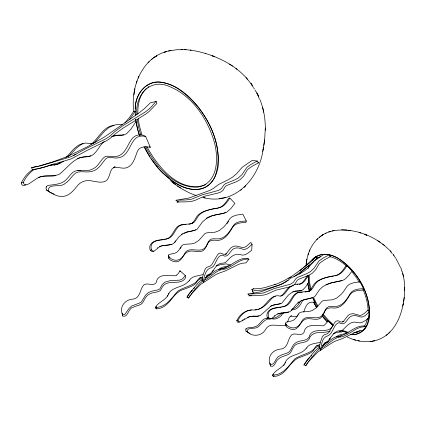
<?xml version="1.0" encoding="UTF-8"?>
<svg xmlns="http://www.w3.org/2000/svg" width="426" height="426" viewBox="0 0 426 426"><rect width="100%" height="100%" fill="white"/><g stroke="black" fill="none" stroke-linecap="round" stroke-linejoin="round"><path stroke-width="0.64" d="M252.085 244.29L251.691 250.371C248.859 252.224 246.015 255.318 242.383 255.126C239.604 254.333 236.526 254.002 233.821 255.238C230.572 256.654 228.48 259.604 225.982 261.969C224.23 263.758 221.525 262.677 219.491 263.806C214.448 265.899 213.575 272.949 208.362 274.568C206.663 273.977 202.685 285.367 203.234 281.826C204.533 276.394 205.13 268.811 211.818 267.56C216.514 264.551 216.435 255.254 222.66 255.115C228.075 259.21 229.955 250.232 233.991 248.576C237.074 247.043 240.466 248.433 243.475 249.444C247.037 249.684 249.609 246.388 252.085 244.29L250.781 242.447L246.159 246.489L243.337 247.735L236.531 246.031L233.677 246.196L230.754 247.985L225.918 254.04L223.954 254.386L220.231 253.012L218.751 253.555L217.42 255.02L211.674 264.828L210.199 266.058L206.823 267.294L205.225 268.939L203.426 273.859L202.036 279.775L202.126 280.846M319.298 348.495L319.212 347.424L320.602 341.514L322.397 336.588L324 334.948L327.376 333.707L328.851 332.482L334.596 322.668L335.928 321.209L338.031 320.725L341.125 322.035L342.238 322.061L343.894 320.853L347.925 315.639L349.741 314.281L353.032 313.611L359.565 315.362L360.998 315.293L364.203 313.52L367.957 310.096L369.262 311.944L368.868 318.02L364.896 320.869L361.536 322.62L359.997 322.855L354.203 322.061L350.997 322.887L347.797 324.969L342.563 330.07L341.162 330.661L337.637 331.098L335.289 332.28L333.175 334.309L327.898 341.056L324.298 343.218L320.411 350.3M263.135 149.318L264.652 139.84L265.313 128.002M403.065 304.611C405.291 293.578 405.509 281.9 402.043 271.09M265.302 130.281C265.547 119.903 263.907 109.434 260.036 99.775M404.689 290.346L404.695 287.507M309.18 275.239L309.436 281.602L310.991 289.68M124.813 122.901L129.216 117.853L133.429 111.793L135.489 111.277L135.473 115.505M299.084 284.382C303.083 283.466 304.862 278.987 307.205 276.053L308.499 275.728L308.759 282.278L305.703 286.842L302.987 289.76L301.028 290.628L294.872 291.214L291.602 292.609L288.082 295.431L281.836 303.163L280.414 303.802L273.907 304.899L270.601 306.443L260.382 315.474L258.034 316.177L252.884 316.097L248.992 316.944L239.929 321.965L238.698 321.902L238.012 320.411C240.509 315.086 245.397 310.527 251.425 309.872C260.323 311.06 266.191 305.17 271.399 298.86C273.535 296.491 276.751 294.893 279.909 296.091C285.495 295.974 286.852 288.524 291.453 286.197M308.499 275.185L308.712 282.097L310.181 289.92M135.388 109.045C134.904 95.174 145.681 79.822 160.9 82.293C176.486 84.263 189.053 95.515 198.516 107.325C209.885 122.198 217.99 140.319 218.41 159.244C219.278 172.051 212.537 188.138 198.149 189.309M202.137 278.529C199.533 279.019 197.206 280.505 196.173 283.018C192.941 286.432 188.058 287.459 183.899 289.318C171.923 292.406 170.054 308.259 156.374 308.839L155.394 307.939L156.134 306.603M319.308 346.178C316.71 346.668 314.383 348.154 313.35 350.667C310.117 354.081 305.234 355.114 301.075 356.972C289.1 360.055 287.23 375.913 273.545 376.493L272.661 375.838L272.784 374.885M171.018 50.508C143.035 54.917 130.063 86.26 133.876 111.788M306.07 265.414C306.89 252.261 313.642 238.555 326.183 233.038M133.918 94.934L134.882 88.714M306.209 263.848L306.933 259.184M263.891 145.261L264.652 139.84M403.635 301.571L404.205 297.508M369.262 311.944C366.642 314.116 363.511 318.249 359.645 316.779C356.482 315.442 352.265 314.686 349.554 317.349C345.997 320.751 344.719 326.348 338.99 322.62C333.084 324.5 333.467 333.547 327.653 335.901C321.523 337.435 321.721 345.39 320.347 350.305M155.394 307.939L155.474 307.465M272.571 375.594L272.651 375.114M205.135 197.914L202.973 197.488C234.486 206.115 259.285 178.59 263.119 149.382M347.163 336.934C358.452 342.547 372.819 343.915 383.842 336.929C394.977 330.012 400.632 317.082 403.055 304.659M262.73 151.31L263.534 147.359M402.762 306.102L403.363 303.142M46.402 189.911C51.498 193.164 57.02 197.201 63.437 196.386C69.39 195.678 73.325 190.624 76.962 186.391C80.381 181.497 86.569 179.532 92.288 181.018C97.453 181.833 105.371 184.234 108.268 178.079C110.217 174.633 109.956 169.537 113.801 167.471C118.268 166.651 122.848 169.346 127.246 167.562C133.578 164.841 135.042 157.141 137.412 151.368C139.313 146.246 145.921 146.549 150.325 147.284L145.708 136.538L143.557 135.303C128.205 131.693 130.074 150.921 119.014 155.65C114.716 158.078 109.951 155.57 105.499 156.385C100.637 159.361 98.928 165.767 93.699 168.462C88.704 171.758 82.628 170.304 77.063 170.634C72.345 171.098 69.976 175.709 67.02 178.787C62.516 184.341 55.076 184.41 48.601 185.358C46.354 185.582 45.433 188.042 46.402 189.911L49.57 192.067L54.15 194.16M267.491 318.169C261.399 317.956 260.089 326.156 254.279 326.976C251.942 328.222 244.524 326.369 245.893 331.055L250.03 333.515M367.542 318.344L366.056 323.307L364.502 326.236M308.115 268.385L309.191 264.988M168.685 258.401L169.133 256.963L168.531 255.525L168.76 254.572L175.038 253.135L177.03 252.096L178.947 250.057L181.46 246.052L182.892 244.891L184.921 244.29L191.455 243.88L194.751 243.038L198.905 240.339L205.05 233.437L207.292 232.74L215.082 232.197L219.326 230.546L223.804 226.914L226.068 224.31L230.146 218.32L232.388 216.568L236.308 215.162L242.799 214.14L246.324 221.014L245.813 222.484C240.882 222.574 234.524 223.086 232.122 228.198C228.805 233.72 224.294 240.61 217.036 240.413C213.341 239.843 208.548 239.95 207.334 244.37C206.056 246.899 204.895 249.924 202.116 251.143C197.728 252.767 193.042 250.067 188.59 251.404C183.883 252.985 182.802 258.774 178.728 261.223C175.315 263.295 167.178 259.951 168.494 255.77M285.862 326.055L286.304 324.612L285.708 323.174L285.937 322.221L292.209 320.789L294.206 319.745L296.123 317.711L298.631 313.701L300.069 312.54L302.098 311.938L308.632 311.528L311.928 310.692L316.081 307.993L322.226 301.086L324.468 300.389L332.259 299.845L336.503 298.2L340.981 294.563L343.244 291.959L347.323 285.974L349.565 284.217L353.484 282.811L359.975 281.788L363.5 288.668L362.989 290.133C358.058 290.228 351.7 290.734 349.299 295.846C345.981 301.368 341.471 308.259 334.213 308.067C330.517 307.492 325.725 307.599 324.505 312.018C323.233 314.548 322.072 317.578 319.292 318.792C314.905 320.416 310.213 317.721 305.767 319.058C301.06 320.64 299.979 326.428 295.905 328.877C292.492 330.943 284.355 327.599 285.67 323.419M308.302 267.869L308.861 266.048M136.975 80.999L136.325 83.017M308.504 253.401L308.019 254.918M156.374 308.839L156.848 307.428C166.667 306.438 171.848 297.827 177.69 291.251C183.159 287.529 189.996 286.448 195.433 282.662C197.526 281.085 198.165 278.05 201.061 277.438L199.576 278.21M273.545 376.493L274.019 375.082C283.844 374.092 289.02 365.476 294.867 358.9C300.335 355.178 307.173 354.097 312.609 350.31C314.702 348.734 315.336 345.704 318.233 345.087L316.752 345.859M287.518 322.093L289.27 317.445L291.586 315.623M138.823 76.297L138.061 78.139M309.888 249.881L309.313 251.26M188.771 297.545L188.58 298.173L193.1 291.613L199.9 283.365L202.441 281.107M305.948 365.199L305.756 365.822L310.277 359.267L317.077 351.019L319.612 348.756M302.636 300.548C300.639 305.032 297.119 310.352 291.517 309.808M104.184 141.48C97.996 146.469 95.525 157.833 85.695 156.608C73.879 157.141 67.478 168.19 58.905 174.538C51.141 177.125 41.918 173.755 35.033 179.799C32.147 181.055 24.665 188.761 23.297 182.392C25.837 177.211 29.527 172.471 34.41 169.319M25.901 184.783C24.144 186.114 21.231 185.56 21.3 182.972C23.92 177.456 27.898 172.434 33.212 169.303M239.646 321.912L237.713 322.322L236.755 320.778C239.343 314.947 244.939 310.25 251.494 310.064M285.074 363.144L285.383 362.542M167.525 296.208L167.897 295.495M122.182 313.099L122.741 315.985C128.045 318.201 128.231 307.732 133.354 307.194C136.315 305.554 140.282 305.618 142.572 302.859C144.654 299.616 145.91 295.436 149.835 293.871C153.115 292.082 157.253 292.683 160.352 290.596C161.997 287.63 163.456 284.014 167.264 283.247C173.339 281.027 182.211 284.589 185.752 277.374L185.305 275.526L179.948 270.739L178.627 273.114L176.684 275.084M303.781 311.944C305.538 306.475 307.742 300.239 315.016 302.7L312.913 298.056L317.306 306.922M334.799 275.814C339.927 274.871 343.138 270.148 345.694 266.032L346.998 265.691L352.068 270.995L349.187 274.919L345.699 278.54L344.043 279.738L341.37 280.851L331.449 282.837L325.65 285.042L322.546 286.916L319.606 289.595L315.107 296.166L313.483 297.423L303.93 299.861L300.479 301.251C298.791 304.297 296.645 307.577 293.131 308.669M227.878 222.329L228.501 221.302M180.182 248.555L180.496 248.038M297.359 316.209L297.673 315.693M189.032 297.076L189.575 296.23M306.209 364.725L307.609 362.712M229.822 198.037C227.106 202.43 223.554 207.371 218 208.005C212.095 208.974 205.886 210.007 200.886 213.517C197.515 215.694 196.636 219.907 193.809 222.537C191.034 224.518 187.387 223.879 184.213 224.427C175.022 224.342 175.437 236.595 167.599 238.693C161.252 240.142 148.52 239.625 151.459 249.908L152.977 251.148L154.047 251.212L159.26 247.048L161.608 245.893L172.354 244.226L174.543 242.511L179.117 236.68L182.28 234.151L186.753 232.213L194.677 230.386L197.174 229.215L202.43 221.941L206.701 218.384L212.121 215.844L216.754 214.539L224.193 213.202L226.866 212.084L231.03 208.42L234.891 203.346L229.822 198.037L228.517 198.378C226.052 202.302 223.102 206.764 218.325 208M346.998 265.691C344.283 270.079 340.731 275.02 335.177 275.654C329.271 276.628 323.062 277.661 318.062 281.165C314.686 283.349 313.813 287.555 310.985 290.191C308.211 292.167 304.563 291.528 301.39 292.076C292.199 291.996 292.614 304.244 284.776 306.342C278.423 307.796 265.696 307.274 268.636 317.556L270.153 318.802L271.224 318.861L276.437 314.702L278.785 313.541L289.531 311.88L291.719 310.16L296.288 304.329L300.479 301.251M185.305 275.526L182.647 278.753L180.012 280.09L169.926 280.713L164.926 282.161L162.247 284.531L159.766 288.998L158.003 289.845L151.512 291.262L148.413 292.571L145.687 294.936L141.411 301.88L139.323 303.104L131.719 306.001L128.993 308.461L125.079 314.138L123.913 314.676L122.251 313.994C119.307 306.805 125.063 299.707 132.427 299.174C140.884 298.525 139.43 289.046 144.105 284.706C147.801 282.422 153.451 286.693 156.188 282.608C157.567 273.316 168.11 275.505 174.862 275.824A7.551 4.505 20.8 0 0 176.689 275.084M168.627 294.121L168.989 293.535M283.743 365.449L284.27 364.624M227.053 223.618L227.601 222.755M192.264 290.159L188.404 294.59L186.987 297.252L189.618 293.285L197.861 283.301L199.986 281.107L202.542 279.536M309.441 357.813C308.36 357.19 299.739 371.669 306.246 361.717C310.543 356.77 313.941 350.518 319.718 347.185M205.556 277.896C211.264 274.781 215.588 268.662 222.564 268.561C231.393 266.309 237.862 257.613 247.474 258.332L248.917 259.168L246.02 262.858L242.25 263.257L238.88 264.248L225.295 270.941L217.729 273.604L215.29 274.935L200.79 284.286L191.061 294.275M322.732 345.55C328.441 342.429 332.765 336.311 339.74 336.21C348.569 333.957 355.034 325.262 364.651 325.986L366.094 326.817L363.192 330.512L359.427 330.911L356.056 331.897L342.472 338.595L334.905 341.258L332.466 342.584L317.966 351.935L308.238 361.924M46.173 187.089L46.668 186.359M245.738 329.181L246.068 328.691M212.089 271.815L213.176 270.345M329.266 339.469L330.352 337.994M135.489 111.277L129.547 119.424M308.499 275.728L304.547 281.112L301.97 283.514L300.437 284.051L297.311 284.051L294.244 284.696M332.631 326.209C327.69 334.463 315.506 326.795 310 334.527C308.36 342.52 300.048 339.085 295.085 343.313C291.895 345.481 291.682 349.879 288.737 352.211C285.905 354.054 282.284 354.097 279.472 356.003C275.318 357.105 274.85 366.456 270.004 363.99C267.059 356.802 272.816 349.703 280.18 349.171C288.636 348.521 287.183 339.043 291.858 334.703C295.553 332.418 301.203 336.689 303.94 332.61C305.32 323.313 315.863 325.501 322.615 325.826A7.551 4.505 20.8 0 0 324.442 325.081L326.38 323.11L327.7 320.735L333.057 325.523M189.836 295.857L190.438 295.058M282.885 313.573L283.46 312.79M281.352 312.94C279.286 315.89 276.069 318.211 272.358 318.259M174.543 242.511L175.821 240.876M291.719 310.16L292.997 308.525M294.132 276.698L312.956 262.357L316.779 258.252L316.332 256.415L311.422 261.569L298.392 271.458L292.13 276.053L284.302 280.526L277.635 283.647L264.903 287.582L260.222 288.508L252.959 288.95L251.947 289.382L252.549 290.468M156.177 101.393L150.58 107.618L145.916 111.559L122.454 126.005L115.382 131.165L109.184 136.703L105.765 138.876L86.68 148.264L71.169 156.688L40.896 165.767L31.599 167.626L32.387 169.766L38.431 168.68L45.039 166.891L71.339 158.829L88.012 149.947L106.378 140.846L109.935 138.572L115.755 133.471L123.109 128.114L145.388 114.322L148.807 111.782L156.917 103.401L156.177 101.393L150.33 102.858L144.638 108.444L138.636 113.231L104.264 137.113L87.069 146.933L67.505 156.507L52.622 161.923L39.368 165.916M312.088 260.068C328.76 243.486 351.599 266.484 359.991 281.011C369.012 295.548 378.442 328.984 354.512 334.564M189.479 280.196C192.339 275.563 198.324 276.24 202.835 274.509M306.656 347.85C309.516 343.212 315.501 343.888 320.011 342.158M281.762 314.984L279.642 317.04L277.076 318.446A15.874 13.275 79.8 0 1 273.934 319.069C265.696 317.221 263.582 321.987 258.31 326.747C255.632 329.788 246.308 326.257 247.426 331.939C252.852 337.296 262.001 336.082 265.68 329.33C270.068 321.369 279.28 327.669 285.638 324.974M180.928 247.447L181.295 247.043M298.104 315.096L298.472 314.692M272.933 374.667L273.311 374.252M218.863 269.525C221.472 266.58 225.908 266.681 229.412 265.67M336.039 337.174C338.792 334.106 343.478 334.298 347.147 333.207M68.293 156.63L76.44 148.088L81.542 144.18L85.573 143.035L92.059 143.732L94.716 142.497L104.583 131.16L109.04 127.438L114.69 124.988L117.682 124.525L122.656 124.52M312.146 259.94C316.518 254.418 324.41 253.246 330.848 255.35M65.939 157.503C71.206 152.599 75.397 144.994 83.017 143.605M193.814 288.567L194.597 287.774M310.991 356.216L311.768 355.422M146.294 88.539C139.467 94.902 137.593 104.775 137.875 113.731M149.1 61.568L148.062 62.611M317.594 238.837L316.811 239.62M244.071 187.429L245.733 185.816M388.778 333.18L390.024 331.971M188.473 281.272C183.318 287.672 172.738 286.442 168.611 293.658C166.635 299.947 158.983 301.651 155.868 306.645L156.848 307.428M305.65 348.921C300.49 355.321 289.914 354.097 285.787 361.307C283.807 367.601 276.154 369.299 273.045 374.294L274.019 375.082M189 224.204C193.574 224.065 194.858 219.15 197.174 216.142C200.95 211.568 207.148 210.247 212.649 209.022M307.87 291.48L310.192 290.106L314.351 283.796L317.279 281.112L322.679 278.529L329.207 276.809M299.169 274.051L307.535 266.341M299.877 270.792L314.037 258.034L316.332 256.415M386.233 335.305L387.378 334.399M240.674 190.268L241.414 189.682M290.047 286.554C286.192 289.025 284.515 293.754 280.723 296.219M157.269 247.937L157.62 247.671M274.445 315.586L274.791 315.32M321.22 235.866L323.297 234.529L319.271 237.341M151.336 59.571L153.115 58.224M91.995 143.514C99.136 137.337 103.513 126.538 114.046 125.26M63.511 161.129C59.688 164.441 54.523 165.219 49.634 165.229M147.838 87.287L148.823 86.627M316.646 258.119L317.386 257.623M60.343 162.519L57.553 164.116L54.251 165.134M288.743 278.38L289.163 278.109M242.096 320.432L243.241 319.686M316.294 258.561L316.779 258.252M297.753 302.481L298.69 301.88M153.648 251.127L151.997 251.532L150.218 250.232C147.742 243.773 154.649 239.923 160.149 240.131M270.824 318.776L269.168 319.18L267.395 317.881C265.009 311.715 271.367 307.694 276.772 307.865M253.859 293.019L252.964 292.417L252.421 291.341L254.54 290.623L263.055 290L278.173 285.42A15.874 2.199 -31.3 0 0 280.462 284.504L285.755 281.767M192.009 223.235L193.787 222.164L192.616 222.83M309.185 290.883L310.964 289.813M360.231 330.624L357.584 332.024L353.314 333.031M289.573 277.848L290.234 277.459M113.801 167.471L115.095 166.71L113.204 167.817M244.316 319.01L244.78 318.739M287.454 280.803L288.365 280.281M309.787 290.484L310.57 290.037M225.918 254.04L226.627 253.64L225.503 254.226M291.885 285.883L293.258 285.106M343.095 321.694L343.803 321.295L342.68 321.875M73.799 155.442L76.036 154.201M316.843 258.188L320.773 256.527M301.379 290.383C298.653 291.682 295.372 290.425 292.614 291.869M225.924 212.27C220.338 215.018 213.618 214.23 208.08 217.324M195.001 230.146L195.667 229.79M330.155 330.997C323.739 333.973 314.239 329.964 309.899 337.206C307.913 345.081 296.507 340.438 293.253 347.637C291.703 349.959 291.043 353.159 288.333 354.485C285.026 356.029 281.085 356.413 278.375 359.081C275.484 360.652 274.717 368.304 270.494 365.982L269.935 363.096M181.513 234.231L182.477 233.73M257.245 161.012L250.696 164.596L246.872 167.381L242.069 174.49L238.448 177.898L235.04 179.799L225.263 183.771L223.639 185.241L221.499 188.564L218.671 190.374L202.212 194.815L191.673 199.144L186.253 199.911L175.725 200.289L188.633 198.101L209.975 190.379L213.655 188.223L218.586 184.501L228.613 179.543L232.617 177.094L236.398 173.883L242.181 167.301L252.165 160.453L257.245 161.012L258.523 162.854L252.815 165.842L248.278 168.952L246.926 170.491L243.736 176.002L240.36 179.484L236.734 181.588L226.344 185.656L224.901 187.057L223.022 190.353L221.115 191.86L217.99 193.063L203.91 196.391L195.177 200.316L192.291 201.2L186.923 201.828L176.95 202.015L178.829 201.748M329.165 254.791L322.615 258.374L318.792 261.159L313.994 268.268L310.368 271.676L306.96 273.577L297.183 277.55L295.559 279.019L293.418 282.342L290.591 284.153L274.131 288.594L263.593 292.923L258.172 293.69L247.644 294.068L260.552 291.879L281.895 284.158L285.574 282.001L290.505 278.279L300.532 273.322L304.537 270.872L308.317 267.661L314.1 261.079L324.09 254.231L329.165 254.791L330.448 256.633L324.734 259.62L320.198 262.73L318.845 264.274L315.655 269.78L312.279 273.263L308.653 275.366L298.264 279.435L296.821 280.835L294.941 284.131L293.035 285.638L289.914 286.842L275.83 290.17L267.097 294.094L264.211 294.978L258.848 295.607L248.869 295.793L251.415 295.442M206.493 218.112L207.547 217.59M204.831 279.909C211.701 276.767 216.467 269.418 224.507 269.237C233.113 266.926 239.439 258.22 248.917 259.168M322.008 347.563C328.877 344.416 333.643 337.067 341.684 336.891C350.289 334.575 356.615 325.869 366.094 326.817M204.56 185.14L205.939 184.463M171.587 244.338C167.791 246.132 163.275 244.615 159.489 246.59M288.764 311.992C285.282 313.669 281.197 312.423 277.619 313.85M200.098 277.997L202.43 277.129M317.269 345.651L319.606 344.783M220.125 269.466L220.652 269.211M270.18 306.305L271.772 305.543M123.748 134.824C119.919 136.421 115.499 134.808 111.623 136.506M290.809 277.161L291.107 277.028M325.485 233.363L328.872 231.93L334.016 230.546M90.781 155.719C86.627 157.583 81.76 156.63 77.575 158.541M280.409 303.653L272.225 305.389M259.029 315.879C255.323 317.375 251.063 315.426 247.405 317.413M312.178 297.801L306.369 299.265M342.057 280.484L331.54 282.789L325.949 284.669M31.599 167.626L38.223 166.188M337.829 336.859L341.114 335.81M211.323 274.238L206.519 275.92M328.499 341.886L324.633 343.276M183.899 233.129L186.945 232.133M301.075 300.777L304.121 299.782M258.396 309.345C265.595 307.039 268.108 297.79 275.531 296.038M216.152 265.856L220.466 264.722L226.211 263.854L230.679 265.105M333.329 333.51L337.637 332.371L343.388 331.503L347.85 332.754M275.515 284.36L274.413 284.706M90.647 144.11L91.281 143.887M204.102 185.363C178.59 192.706 157.487 166.396 146.863 146.56M358.346 331.795L354.858 332.663M38.255 177.626C43.803 174.724 50.108 177.104 55.865 175.571M52.595 164.441L54.208 163.882M52.063 164.628L43.617 167.317M112.097 136.474L117.624 135.164L124.222 134.866L126.714 133.615L131.038 128.966L135.905 121.698L135.665 119.259M165.208 52.015L164.148 52.35L166.768 51.525M207.473 276.985L205.529 277.576M324.644 344.639L322.706 345.225M194.299 230.439L189.192 231.611M166.135 239.082C174.149 237.255 173.531 224.8 182.674 224.816M221.77 268.774L226.052 267.677M32.387 169.766L34.346 169.394M21.3 182.972L23.297 182.392M236.755 320.778L238.012 320.411M42.371 167.663L37.839 168.755M150.218 250.232L151.459 249.908M267.395 317.881L268.636 317.556M282.544 306.933C291.885 305.107 290.809 290.724 302.236 292.209M168.563 51.024L176.492 49.73L186.135 49.688M164.101 239.55L165.373 239.279M332.184 230.935C353.601 226.957 376.712 236.233 391.302 252.027M225.418 197.51L219.161 198.585M374.795 340.736L370.103 341.54M253.294 288.855L253.869 288.764M307.183 291.666L305.037 291.991M37.051 168.914L35.038 169.276M217.622 208.16L215.338 208.559M213.197 208.926L214.837 208.639M329.825 276.676L331.465 276.383M290.724 316.129L296.592 316.577M280.196 307.375L281.272 307.199M332.014 276.288L333.515 276.053M257.144 309.638L255.115 309.867M163.02 239.726L160.804 240.04M277.326 307.78L279.28 307.513M183.468 224.71L186.087 224.486M246.324 221.014C241.814 221.259 236.212 221.424 233.384 225.535C230.173 230.572 226.898 236.584 220.812 238.448C217.713 239.444 214.411 238.304 211.291 239.087C207.835 240.493 207.515 244.87 205.279 247.447C199.927 254.04 188.936 245.216 184.501 253.758C181.497 260.595 174.575 262.682 169.133 256.963M363.5 288.668C358.99 288.908 353.388 289.073 350.561 293.189C347.35 298.221 344.075 304.239 337.988 306.097C334.889 307.093 331.588 305.953 328.467 306.741C325.011 308.147 324.692 312.519 322.455 315.096C317.104 321.689 306.113 312.87 301.677 321.406C298.674 328.244 291.746 330.331 286.304 324.612M197.526 189.394C190.949 189.895 184.453 187.823 178.686 184.809M353.889 334.65L350.854 334.655M77.798 170.57L80.61 170.565M266.777 318.19L268.023 318.19M181.039 49.507L182.482 49.533M341.535 229.8L347.281 230.077M297.055 284.328L297.747 284.366M145.708 136.538C129.099 132.427 132.401 155.756 118.348 157.806C114.211 159.015 109.269 155.474 105.786 158.786C101.958 163.11 99.141 168.973 93.283 170.948A23.861 19.958 79.9 0 1 88.56 171.886C84.359 172.253 79.8 170.762 75.897 172.887C71.648 175.73 69.667 180.975 65.072 183.436C61.339 188.068 46.546 182.616 48.708 191.242M184.405 49.565L191.183 50.209M350.188 334.628C355.055 335.225 360.236 333.686 363.644 330.075A45.31 26.146 60.1 0 0 366.866 325.342C375.375 300.351 359.177 272.102 338.201 258.55M190.241 50.076L197.968 51.429L205.316 53.399M348.431 230.226L350.736 230.557M357.973 340.72L359.592 341.04M347.962 332.765L340.938 330.432M166.784 83.597C149.622 76.893 134.584 92.325 135.25 109.115A60.939 35.193 60 0 0 135.207 111.644M257.884 162.689L258.523 162.854M329.804 256.473L330.448 256.633M347.978 332.285L342.153 330.272M330.043 256.649C336.215 258.231 341.689 261.814 346.381 266.042M205.188 53.362C221.083 58.25 236.483 66.403 247.442 79.167M359.635 232.687L360.944 233.086M353.303 339.421L355.71 340.156M196.13 195.539C186.695 192.307 178.068 186.998 170.453 180.603M178.121 184.49L172.999 181.364M187.158 297.146L188.697 298.024M304.334 364.794L305.873 365.673M149.356 146.725L150.325 147.284M245.893 331.055L247.426 331.939M176.593 87.862C204.054 105.227 226.589 144.505 214.848 176.987A60.449 34.879 60.1 0 1 210.535 183.281C203.314 191.077 191.253 190.715 182.2 186.62A60.865 35.188 60.1 0 1 173.446 181.827C160.634 173.057 150.809 160.4 144.02 146.539M232.564 66.067L229.497 64.097M380.152 242.208L377.851 240.733M177.482 185.986L180.491 187.972M172.546 181.039L163.403 173.43M172.519 182.307L175.507 184.58M235.999 68.517L237.053 69.342M382.729 244.045L384.513 245.44M333.121 325.517L327.136 320.102L322.541 314.734M333.015 324.426L327.951 319.724L323.004 313.909M390.876 252.022L392.213 253.502M246.116 77.644L251.968 84.907M390.307 250.887L390.78 251.431M322.674 316.63L327.519 322.029A42.872 25.07 60.3 0 1 326.699 321.199M352.121 271.974L356.509 277.741L359.443 282.422M322.253 315.922L323.717 317.721M157.269 166.806L151.219 158.744M392.916 253.949L394.007 255.376M393.454 255.014L395.706 258.14M248.331 294.062L249.615 295.82M176.412 200.284L177.695 202.041M319.212 347.424L320.453 349.182M202.036 279.775L203.277 281.533M251.92 85.291L253.316 87.319M396.052 258.688L400.344 267.113M253.662 87.868L254.354 88.965M150.043 156.986L144.6 147.417M316.523 307.652L313.536 302.018M255.004 90.04L255.914 91.638M316.683 307.721L313.717 302.135M317.934 306.283L313.824 297.992M256.335 91.888L258.641 96.537L256.883 92.974L258.465 96.164M145.58 146.608C155.671 165.954 172.999 187.344 196.759 187.232C219.47 184.383 218.889 155.096 213.256 138.647C205.982 116.548 191.056 95.041 168.787 86.238C149.356 77.947 134.749 96.201 136.938 114.573M362.931 289.281C365.897 296.091 367.963 303.397 368.133 310.858M258.385 96.611L259.503 99.29M400.744 267.48L401.287 268.881M139.579 135.425L137.917 130.021M141.847 134.579L139.318 125.42L138.216 118.62M139.44 135.532L137.342 128.418L135.654 119.371M140.878 135.282L138.727 127.789L137.252 119.28M401.111 269.285L401.649 271.08M309.553 291.341L308.28 286.261M309.409 291.262L307.705 283.466M402.708 273.359L403.513 276.809L403.321 275.867M262.656 107.624L263.726 112.23M270.004 363.99L270.494 365.982M122.251 313.994L122.741 315.985M251.947 289.382L252.421 291.341M179.948 270.739L180.193 271.756M136.682 124.839L137.736 129.403M307.902 284.089L308.19 285.718M136.155 121.82L136.576 124.238M163.355 173.563A57.201 33.446 60.3 0 1 157.199 166.917M135.314 115.366A60.939 35.193 60 0 1 135.255 114.141M166.763 83.507A56.658 32.829 60.2 0 1 176.593 87.756M186.849 231.978A56.434 41.173 24.3 0 1 189.101 231.446M189.692 280.202A40.608 17.706 -13.2 0 1 188.691 281.282M325.901 320.357A42.872 25.07 60.3 0 1 323.659 317.807M341.418 332.131A45.625 26.375 60.1 0 1 338.958 330.88M307.178 276.756A45.678 26.38 60 0 1 307.189 275.611M330.832 255.286A42.472 24.607 60.2 0 1 338.201 258.465M306.864 347.856A40.608 17.706 -13.2 0 1 305.868 348.937M304.02 299.622A56.434 41.184 24.3 0 1 306.273 299.089M287.683 280.462A33.489 3.493 -31.1 0 1 286.07 281.378M282.832 313.515A33.489 27.52 82.3 0 1 281.714 314.926M156.709 55.817L153.94 57.601L156.709 55.817M329.665 231.68L328.872 231.93L330.832 231.313L329.665 231.68M214.709 56.733L212.159 55.737L214.709 56.733M366.77 235.211L364.858 234.465L366.77 235.211M252.16 85.2L251.047 83.634L252.16 85.2"/></g></svg>
